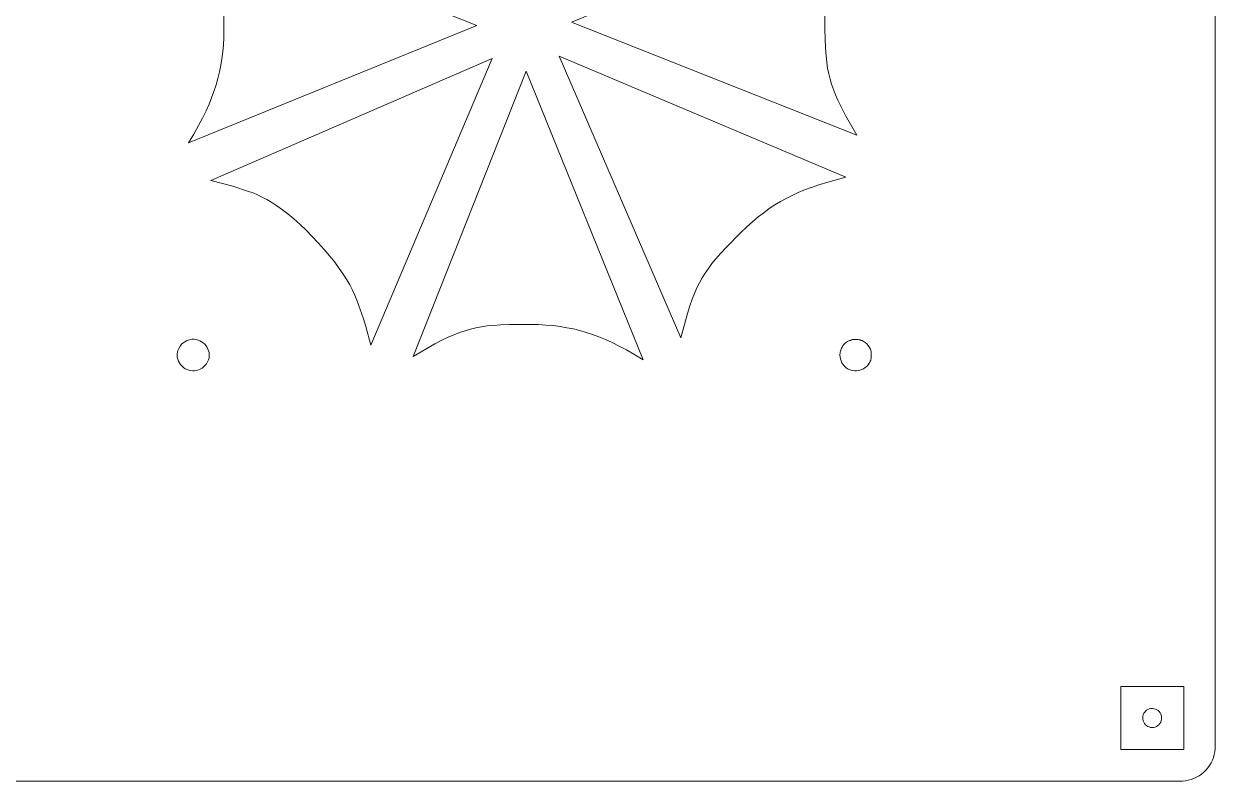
# Model space of a CAD drawing. Header units: millimetres. Extents: x -38 to 1265, y -860 to -429.
# Drawn here: x 1076.4 to 1265.2, y -751.5 to -631.5 of the extents above; entities that cross this region are included whole.
import ezdxf

# ---------------------------------------------------------------- set-up
doc = ezdxf.new("R2010")
doc.units = ezdxf.units.MM
doc.header["$MEASUREMENT"] = 0
doc.layers.add('layer 1', color=7, linetype='Continuous')

msp = doc.modelspace()

# ---------------------------------------------------------------- linework, layer by layer
at = {"layer": 'layer 1', "color": 250, "lineweight": 9}
for points, knots in [([(906.7375, -751.4875), (906.7375, -751.4875), (1260.0375, -751.4625), (1260.0375, -751.4625), (1260.0375, -751.4625), (1260.4875, -751.4125), (1260.4875, -751.4125), (1260.4875, -751.4125), (1260.9624, -751.3375), (1260.9624, -751.3375), (1260.9624, -751.3375), (1261.4125, -751.2125), (1261.4125, -751.2125), (1261.4125, -751.2125), (1261.8625, -751.0625), (1261.8625, -751.0625), (1261.8625, -751.0625), (1262.2875, -750.8625), (1262.2875, -750.8625), (1262.2875, -750.8625), (1262.6875, -750.6375), (1262.6875, -750.6375), (1262.6875, -750.6375), (1263.0625, -750.3625), (1263.0625, -750.3625), (1263.0625, -750.3625), (1263.4374, -750.0625), (1263.4374, -750.0625), (1263.4374, -750.0625), (1263.7625, -749.7375), (1263.7625, -749.7375), (1263.7625, -749.7375), (1264.0625, -749.3875), (1264.0625, -749.3875), (1264.0625, -749.3875), (1264.3375, -748.9875), (1264.3375, -748.9875), (1264.3375, -748.9875), (1264.5875, -748.5875), (1264.5875, -748.5875), (1264.5875, -748.5875), (1264.7875, -748.1625), (1264.7875, -748.1625), (1264.7875, -748.1625), (1264.9624, -747.7375), (1264.9624, -747.7375), (1264.9624, -747.7375), (1265.0875, -747.2875), (1265.0875, -747.2875), (1265.0875, -747.2875), (1265.1875, -746.8375), (1265.1875, -746.8375), (1265.1875, -746.8375), (1265.2375, -746.3625), (1265.2375, -746.3625), (1265.2375, -746.3625), (1265.2375, -746.2625), (1265.2375, -746.2625), (1265.2375, -746.2625), (1265.2375, -516.6875), (1265.2375, -516.6875), (1265.2375, -516.6875), (1265.1875, -516.2375), (1265.1875, -516.2375), (1265.1875, -516.2375), (1265.1125, -515.7625), (1265.1125, -515.7625), (1265.1125, -515.7625), (1264.9874, -515.3125), (1264.9874, -515.3125), (1264.9874, -515.3125), (1264.8375, -514.8625), (1264.8375, -514.8625), (1264.8375, -514.8625), (1264.6375, -514.4375), (1264.6375, -514.4375), (1264.6375, -514.4375), (1264.4125, -514.0375), (1264.4125, -514.0375), (1264.4125, -514.0375), (1264.1374, -513.6625), (1264.1374, -513.6625), (1264.1374, -513.6625), (1263.8375, -513.2875), (1263.8375, -513.2875), (1263.8375, -513.2875), (1263.5125, -512.9625), (1263.5125, -512.9625), (1263.5125, -512.9625), (1263.1625, -512.6625), (1263.1625, -512.6625), (1263.1625, -512.6625), (1262.7625, -512.3875), (1262.7625, -512.3875), (1262.7625, -512.3875), (1262.3625, -512.1375), (1262.3625, -512.1375), (1262.3625, -512.1375), (1261.9375, -511.9375), (1261.9375, -511.9375), (1261.9375, -511.9375), (1261.5125, -511.7625), (1261.5125, -511.7625), (1261.5125, -511.7625), (1261.0624, -511.6375), (1261.0624, -511.6375), (1261.0624, -511.6375), (1260.6125, -511.5375), (1260.6125, -511.5375), (1260.6125, -511.5375), (1260.1375, -511.4875), (1260.1375, -511.4875), (1260.1375, -511.4875), (1260.0375, -511.4875), (1260.0375, -511.4875), (1260.0375, -511.4875), (906.4625, -511.4875), (906.4625, -511.4875), (906.4625, -511.4875), (906.0125, -511.5375), (906.0125, -511.5375), (906.0125, -511.5375), (905.5375, -511.6125), (905.5375, -511.6125), (905.5375, -511.6125), (905.0875, -511.7375), (905.0875, -511.7375), (905.0875, -511.7375), (904.6374, -511.8875), (904.6374, -511.8875), (904.6374, -511.8875), (904.2125, -512.0875), (904.2125, -512.0875), (904.2125, -512.0875), (903.8124, -512.3125), (903.8124, -512.3125), (903.8124, -512.3125), (903.4375, -512.5875), (903.4375, -512.5875), (903.4375, -512.5875), (903.0624, -512.8875), (903.0624, -512.8875), (903.0624, -512.8875), (902.7375, -513.2125), (902.7375, -513.2125), (902.7375, -513.2125), (902.4375, -513.5625), (902.4375, -513.5625), (902.4375, -513.5625), (902.1624, -513.9625), (902.1624, -513.9625), (902.1624, -513.9625), (901.9125, -514.3625), (901.9125, -514.3625), (901.9125, -514.3625), (901.7125, -514.7875), (901.7125, -514.7875), (901.7125, -514.7875), (901.5375, -515.2125), (901.5375, -515.2125), (901.5375, -515.2125), (901.4124, -515.6625), (901.4124, -515.6625), (901.4124, -515.6625), (901.3125, -516.1125), (901.3125, -516.1125), (901.3125, -516.1125), (901.2625, -516.5875), (901.2625, -516.5875), (901.2625, -516.5875), (901.2625, -516.6875), (901.2625, -516.6875), (901.2625, -516.6875), (901.2625, -746.2625), (901.2625, -746.2625), (901.2625, -746.2625), (901.3125, -746.7125), (901.3125, -746.7125), (901.3125, -746.7125), (901.3874, -747.1875), (901.3874, -747.1875), (901.3874, -747.1875), (901.5125, -747.6375), (901.5125, -747.6375), (901.5125, -747.6375), (901.6625, -748.0625), (901.6625, -748.0625), (901.6625, -748.0625), (901.8625, -748.5125), (901.8625, -748.5125), (901.8625, -748.5125), (902.0875, -748.9125), (902.0875, -748.9125), (902.0875, -748.9125), (902.3625, -749.2875), (902.3625, -749.2875), (902.3625, -749.2875), (902.6625, -749.6625), (902.6625, -749.6625), (902.6625, -749.6625), (902.9874, -749.9875), (902.9874, -749.9875), (902.9874, -749.9875), (903.3375, -750.2875), (903.3375, -750.2875), (903.3375, -750.2875), (903.7374, -750.5625), (903.7374, -750.5625), (903.7374, -750.5625), (904.1375, -750.8125), (904.1375, -750.8125), (904.1375, -750.8125), (904.5374, -751.0125), (904.5374, -751.0125), (904.5374, -751.0125), (904.9875, -751.1875), (904.9875, -751.1875), (904.9875, -751.1875), (905.4374, -751.3125), (905.4374, -751.3125), (905.4374, -751.3125), (905.8875, -751.4125), (905.8875, -751.4125), (905.8875, -751.4125), (906.3625, -751.4625), (906.3625, -751.4625), (906.3625, -751.4625), (906.7375, -751.4875), (906.7375, -751.4875)], [0, 0, 0, 0, 0.01315789, 0.01315789, 0.01315789, 0.02631579, 0.02631579, 0.02631579, 0.03947368, 0.03947368, 0.03947368, 0.05263158, 0.05263158, 0.05263158, 0.06578947, 0.06578947, 0.06578947, 0.07894737, 0.07894737, 0.07894737, 0.09210526, 0.09210526, 0.09210526, 0.10526316, 0.10526316, 0.10526316, 0.11842105, 0.11842105, 0.11842105, 0.13157895, 0.13157895, 0.13157895, 0.14473684, 0.14473684, 0.14473684, 0.15789474, 0.15789474, 0.15789474, 0.17105263, 0.17105263, 0.17105263, 0.18421053, 0.18421053, 0.18421053, 0.19736842, 0.19736842, 0.19736842, 0.21052632, 0.21052632, 0.21052632, 0.22368421, 0.22368421, 0.22368421, 0.23684211, 0.23684211, 0.23684211, 0.25, 0.25, 0.25, 0.26315789, 0.26315789, 0.26315789, 0.27631579, 0.27631579, 0.27631579, 0.28947368, 0.28947368, 0.28947368, 0.30263158, 0.30263158, 0.30263158, 0.31578947, 0.31578947, 0.31578947, 0.32894737, 0.32894737, 0.32894737, 0.34210526, 0.34210526, 0.34210526, 0.35526316, 0.35526316, 0.35526316, 0.36842105, 0.36842105, 0.36842105, 0.38157895, 0.38157895, 0.38157895, 0.39473684, 0.39473684, 0.39473684, 0.40789474, 0.40789474, 0.40789474, 0.42105263, 0.42105263, 0.42105263, 0.43421053, 0.43421053, 0.43421053, 0.44736842, 0.44736842, 0.44736842, 0.46052632, 0.46052632, 0.46052632, 0.47368421, 0.47368421, 0.47368421, 0.48684211, 0.48684211, 0.48684211, 0.5, 0.5, 0.5, 0.51315789, 0.51315789, 0.51315789, 0.52631579, 0.52631579, 0.52631579, 0.53947368, 0.53947368, 0.53947368, 0.55263158, 0.55263158, 0.55263158, 0.56578947, 0.56578947, 0.56578947, 0.57894737, 0.57894737, 0.57894737, 0.59210526, 0.59210526, 0.59210526, 0.60526316, 0.60526316, 0.60526316, 0.61842105, 0.61842105, 0.61842105, 0.63157895, 0.63157895, 0.63157895, 0.64473684, 0.64473684, 0.64473684, 0.65789474, 0.65789474, 0.65789474, 0.67105263, 0.67105263, 0.67105263, 0.68421053, 0.68421053, 0.68421053, 0.69736842, 0.69736842, 0.69736842, 0.71052632, 0.71052632, 0.71052632, 0.72368421, 0.72368421, 0.72368421, 0.73684211, 0.73684211, 0.73684211, 0.75, 0.75, 0.75, 0.76315789, 0.76315789, 0.76315789, 0.77631579, 0.77631579, 0.77631579, 0.78947368, 0.78947368, 0.78947368, 0.80263158, 0.80263158, 0.80263158, 0.81578947, 0.81578947, 0.81578947, 0.82894737, 0.82894737, 0.82894737, 0.84210526, 0.84210526, 0.84210526, 0.85526316, 0.85526316, 0.85526316, 0.86842105, 0.86842105, 0.86842105, 0.88157895, 0.88157895, 0.88157895, 0.89473684, 0.89473684, 0.89473684, 0.90789474, 0.90789474, 0.90789474, 0.92105263, 0.92105263, 0.92105263, 0.93421053, 0.93421053, 0.93421053, 0.94736842, 0.94736842, 0.94736842, 0.96052632, 0.96052632, 0.96052632, 0.97368421, 0.97368421, 0.97368421, 0.98684211, 0.98684211, 0.98684211, 1, 1, 1, 1]), ([(1204.7375, -641.8875), (1204.7375, -641.8875), (1204.4375, -641.0625), (1204.4375, -641.0625), (1204.4375, -641.0625), (1204.2125, -640.2375), (1204.2125, -640.2375), (1204.2125, -640.2375), (1203.9875, -639.3875), (1203.9875, -639.3875), (1203.9875, -639.3875), (1203.8124, -638.5125), (1203.8124, -638.5125), (1203.8124, -638.5125), (1203.6625, -637.5625), (1203.6625, -637.5625), (1203.6625, -637.5625), (1203.5625, -636.5375), (1203.5625, -636.5375), (1203.5625, -636.5375), (1203.4625, -635.3625), (1203.4625, -635.3625), (1203.4625, -635.3625), (1203.3875, -632.3375), (1203.3875, -632.3375), (1203.3875, -632.3375), (1203.3875, -630.7625), (1203.3875, -630.7625), (1203.3875, -630.7625), (1203.4125, -629.4125), (1203.4125, -629.4125), (1203.4125, -629.4125), (1203.4875, -628.1875), (1203.4875, -628.1875), (1203.4875, -628.1875), (1203.5875, -627.0625), (1203.5875, -627.0625), (1203.5875, -627.0625), (1203.7125, -625.9375), (1203.7125, -625.9375), (1203.7125, -625.9375), (1203.8874, -624.8875), (1203.8874, -624.8875), (1203.8874, -624.8875), (1204.1125, -623.8375), (1204.1125, -623.8375), (1204.1125, -623.8375), (1204.3375, -622.8125), (1204.3375, -622.8125), (1204.3375, -622.8125), (1204.6374, -621.7875), (1204.6374, -621.7875), (1204.6374, -621.7875), (1204.9625, -620.7875), (1204.9625, -620.7875), (1204.9625, -620.7875), (1205.3375, -619.7875), (1205.3375, -619.7875), (1205.3375, -619.7875), (1205.7375, -618.7625), (1205.7375, -618.7625), (1205.7375, -618.7625), (1206.0875, -617.9875), (1206.0875, -617.9875), (1206.0875, -617.9875), (1207.2875, -615.6125), (1207.2875, -615.6125), (1207.2875, -615.6125), (1208.9625, -612.6375), (1208.9625, -612.6375), (1208.9625, -612.6375), (1163.2375, -631.2375), (1163.2375, -631.2375), (1163.2375, -631.2375), (1208.4625, -649.1375), (1208.4625, -649.1375), (1208.4625, -649.1375), (1206.6625, -645.9875), (1206.6625, -645.9875), (1206.6625, -645.9875), (1205.4374, -643.5625), (1205.4374, -643.5625), (1205.4374, -643.5625), (1205.0625, -642.7125), (1205.0625, -642.7125), (1205.0625, -642.7125), (1204.7375, -641.8875), (1204.7375, -641.8875)], [0, 0, 0, 0, 0.03448276, 0.03448276, 0.03448276, 0.06896552, 0.06896552, 0.06896552, 0.10344828, 0.10344828, 0.10344828, 0.13793103, 0.13793103, 0.13793103, 0.17241379, 0.17241379, 0.17241379, 0.20689655, 0.20689655, 0.20689655, 0.24137931, 0.24137931, 0.24137931, 0.27586207, 0.27586207, 0.27586207, 0.31034483, 0.31034483, 0.31034483, 0.34482759, 0.34482759, 0.34482759, 0.37931034, 0.37931034, 0.37931034, 0.4137931, 0.4137931, 0.4137931, 0.44827586, 0.44827586, 0.44827586, 0.48275862, 0.48275862, 0.48275862, 0.51724138, 0.51724138, 0.51724138, 0.55172414, 0.55172414, 0.55172414, 0.5862069, 0.5862069, 0.5862069, 0.62068966, 0.62068966, 0.62068966, 0.65517241, 0.65517241, 0.65517241, 0.68965517, 0.68965517, 0.68965517, 0.72413793, 0.72413793, 0.72413793, 0.75862069, 0.75862069, 0.75862069, 0.79310345, 0.79310345, 0.79310345, 0.82758621, 0.82758621, 0.82758621, 0.86206897, 0.86206897, 0.86206897, 0.89655172, 0.89655172, 0.89655172, 0.93103448, 0.93103448, 0.93103448, 0.96551724, 0.96551724, 0.96551724, 1, 1, 1, 1]), ([(1106.7875, -621.0375), (1106.7875, -621.0375), (1107.0624, -621.9125), (1107.0624, -621.9125), (1107.0624, -621.9125), (1107.3375, -622.7625), (1107.3375, -622.7625), (1107.3375, -622.7625), (1107.5375, -623.6375), (1107.5375, -623.6375), (1107.5375, -623.6375), (1107.7125, -624.5125), (1107.7125, -624.5125), (1107.7125, -624.5125), (1107.8624, -625.4125), (1107.8624, -625.4125), (1107.8624, -625.4125), (1107.9625, -626.3875), (1107.9625, -626.3875), (1107.9625, -626.3875), (1108.0375, -627.4375), (1108.0375, -627.4375), (1108.0375, -627.4375), (1108.0875, -628.6625), (1108.0875, -628.6625), (1108.0875, -628.6625), (1108.1125, -629.6625), (1108.1125, -629.6625), (1108.1125, -629.6625), (1108.1125, -632.5125), (1108.1125, -632.5125), (1108.1125, -632.5125), (1108.0875, -633.6875), (1108.0875, -633.6875), (1108.0875, -633.6875), (1108.0375, -634.8375), (1108.0375, -634.8375), (1108.0375, -634.8375), (1107.9375, -635.9375), (1107.9375, -635.9375), (1107.9375, -635.9375), (1107.8124, -637.0125), (1107.8124, -637.0125), (1107.8124, -637.0125), (1107.6375, -638.0625), (1107.6375, -638.0625), (1107.6375, -638.0625), (1107.4125, -639.1125), (1107.4125, -639.1125), (1107.4125, -639.1125), (1107.1625, -640.1375), (1107.1625, -640.1375), (1107.1625, -640.1375), (1106.8875, -641.1625), (1106.8875, -641.1625), (1106.8875, -641.1625), (1106.5375, -642.1875), (1106.5375, -642.1875), (1106.5375, -642.1875), (1106.1624, -643.2125), (1106.1624, -643.2125), (1106.1624, -643.2125), (1105.7625, -644.2375), (1105.7625, -644.2375), (1105.7625, -644.2375), (1105.2875, -645.2875), (1105.2875, -645.2875), (1105.2875, -645.2875), (1104.7375, -646.4375), (1104.7375, -646.4375), (1104.7375, -646.4375), (1104.1125, -647.6125), (1104.1125, -647.6125), (1104.1125, -647.6125), (1103.3625, -648.9625), (1103.3625, -648.9625), (1103.3625, -648.9625), (1102.5375, -650.3375), (1102.5375, -650.3375), (1102.5375, -650.3375), (1148.2374, -631.7625), (1148.2374, -631.7625), (1148.2374, -631.7625), (1103.0374, -613.8625), (1103.0374, -613.8625), (1103.0374, -613.8625), (1104.8625, -617.0125), (1104.8625, -617.0125), (1104.8625, -617.0125), (1105.5375, -618.2375), (1105.5375, -618.2375), (1105.5375, -618.2375), (1106.0375, -619.2625), (1106.0375, -619.2625), (1106.0375, -619.2625), (1106.4375, -620.1625), (1106.4375, -620.1625), (1106.4375, -620.1625), (1106.7875, -621.0375), (1106.7875, -621.0375)], [0, 0, 0, 0, 0.03030303, 0.03030303, 0.03030303, 0.06060606, 0.06060606, 0.06060606, 0.09090909, 0.09090909, 0.09090909, 0.12121212, 0.12121212, 0.12121212, 0.15151515, 0.15151515, 0.15151515, 0.18181818, 0.18181818, 0.18181818, 0.21212121, 0.21212121, 0.21212121, 0.24242424, 0.24242424, 0.24242424, 0.27272727, 0.27272727, 0.27272727, 0.3030303, 0.3030303, 0.3030303, 0.33333333, 0.33333333, 0.33333333, 0.36363636, 0.36363636, 0.36363636, 0.39393939, 0.39393939, 0.39393939, 0.42424242, 0.42424242, 0.42424242, 0.45454545, 0.45454545, 0.45454545, 0.48484848, 0.48484848, 0.48484848, 0.51515152, 0.51515152, 0.51515152, 0.54545455, 0.54545455, 0.54545455, 0.57575758, 0.57575758, 0.57575758, 0.60606061, 0.60606061, 0.60606061, 0.63636364, 0.63636364, 0.63636364, 0.66666667, 0.66666667, 0.66666667, 0.6969697, 0.6969697, 0.6969697, 0.72727273, 0.72727273, 0.72727273, 0.75757576, 0.75757576, 0.75757576, 0.78787879, 0.78787879, 0.78787879, 0.81818182, 0.81818182, 0.81818182, 0.84848485, 0.84848485, 0.84848485, 0.87878788, 0.87878788, 0.87878788, 0.90909091, 0.90909091, 0.90909091, 0.93939394, 0.93939394, 0.93939394, 0.96969697, 0.96969697, 0.96969697, 1, 1, 1, 1]), ([(1128.4874, -673.6625), (1128.4874, -673.6625), (1128.8625, -674.4625), (1128.8625, -674.4625), (1128.8625, -674.4625), (1129.1874, -675.2625), (1129.1874, -675.2625), (1129.1874, -675.2625), (1130.2625, -678.2125), (1130.2625, -678.2125), (1130.2625, -678.2125), (1130.6375, -679.4375), (1130.6375, -679.4375), (1130.6375, -679.4375), (1131.4375, -682.4125), (1131.4375, -682.4125), (1131.4375, -682.4125), (1150.6624, -636.9875), (1150.6624, -636.9875), (1150.6624, -636.9875), (1106.0375, -656.2875), (1106.0375, -656.2875), (1106.0375, -656.2875), (1109.5375, -657.2125), (1109.5375, -657.2125), (1109.5375, -657.2125), (1112.0375, -658.0375), (1112.0375, -658.0375), (1112.0375, -658.0375), (1112.7375, -658.2875), (1112.7375, -658.2875), (1112.7375, -658.2875), (1113.4625, -658.5875), (1113.4625, -658.5875), (1113.4625, -658.5875), (1114.1874, -658.9375), (1114.1874, -658.9375), (1114.1874, -658.9375), (1114.9374, -659.3375), (1114.9374, -659.3375), (1114.9374, -659.3375), (1115.7124, -659.7875), (1115.7124, -659.7875), (1115.7124, -659.7875), (1116.5374, -660.3375), (1116.5374, -660.3375), (1116.5374, -660.3375), (1117.3874, -660.9375), (1117.3874, -660.9375), (1117.3874, -660.9375), (1118.2375, -661.6125), (1118.2375, -661.6125), (1118.2375, -661.6125), (1119.1875, -662.3625), (1119.1875, -662.3625), (1119.1875, -662.3625), (1120.1375, -663.2375), (1120.1375, -663.2375), (1120.1375, -663.2375), (1121.1625, -664.1875), (1121.1625, -664.1875), (1121.1625, -664.1875), (1122.1124, -665.1625), (1122.1124, -665.1625), (1122.1124, -665.1625), (1123.0875, -666.1875), (1123.0875, -666.1875), (1123.0875, -666.1875), (1124.0375, -667.2375), (1124.0375, -667.2375), (1124.0375, -667.2375), (1124.9125, -668.2875), (1124.9125, -668.2875), (1124.9125, -668.2875), (1125.6875, -669.2625), (1125.6875, -669.2625), (1125.6875, -669.2625), (1126.3875, -670.2375), (1126.3875, -670.2375), (1126.3875, -670.2375), (1127.0375, -671.1625), (1127.0375, -671.1625), (1127.0375, -671.1625), (1127.5874, -672.0375), (1127.5874, -672.0375), (1127.5874, -672.0375), (1128.0625, -672.8625), (1128.0625, -672.8625), (1128.0625, -672.8625), (1128.4874, -673.6625), (1128.4874, -673.6625)], [0, 0, 0, 0, 0.03333333, 0.03333333, 0.03333333, 0.06666667, 0.06666667, 0.06666667, 0.1, 0.1, 0.1, 0.13333333, 0.13333333, 0.13333333, 0.16666667, 0.16666667, 0.16666667, 0.2, 0.2, 0.2, 0.23333333, 0.23333333, 0.23333333, 0.26666667, 0.26666667, 0.26666667, 0.3, 0.3, 0.3, 0.33333333, 0.33333333, 0.33333333, 0.36666667, 0.36666667, 0.36666667, 0.4, 0.4, 0.4, 0.43333333, 0.43333333, 0.43333333, 0.46666667, 0.46666667, 0.46666667, 0.5, 0.5, 0.5, 0.53333333, 0.53333333, 0.53333333, 0.56666667, 0.56666667, 0.56666667, 0.6, 0.6, 0.6, 0.63333333, 0.63333333, 0.63333333, 0.66666667, 0.66666667, 0.66666667, 0.7, 0.7, 0.7, 0.73333333, 0.73333333, 0.73333333, 0.76666667, 0.76666667, 0.76666667, 0.8, 0.8, 0.8, 0.83333333, 0.83333333, 0.83333333, 0.86666667, 0.86666667, 0.86666667, 0.9, 0.9, 0.9, 0.93333333, 0.93333333, 0.93333333, 0.96666667, 0.96666667, 0.96666667, 1, 1, 1, 1]), ([(1202.4375, -656.9875), (1202.4375, -656.9875), (1203.8374, -656.5625), (1203.8374, -656.5625), (1203.8374, -656.5625), (1206.7125, -655.7875), (1206.7125, -655.7875), (1206.7125, -655.7875), (1161.2375, -636.6125), (1161.2375, -636.6125), (1161.2375, -636.6125), (1180.5375, -681.2375), (1180.5375, -681.2375), (1180.5375, -681.2375), (1181.6124, -677.3875), (1181.6124, -677.3875), (1181.6124, -677.3875), (1181.9875, -676.1625), (1181.9875, -676.1625), (1181.9875, -676.1625), (1182.3375, -675.1375), (1182.3375, -675.1375), (1182.3375, -675.1375), (1182.7125, -674.2125), (1182.7125, -674.2125), (1182.7125, -674.2125), (1183.0875, -673.3375), (1183.0875, -673.3375), (1183.0875, -673.3375), (1183.5125, -672.5125), (1183.5125, -672.5125), (1183.5125, -672.5125), (1183.9375, -671.7375), (1183.9375, -671.7375), (1183.9375, -671.7375), (1184.4125, -670.9875), (1184.4125, -670.9875), (1184.4125, -670.9875), (1184.9125, -670.2375), (1184.9125, -670.2375), (1184.9125, -670.2375), (1185.4625, -669.4875), (1185.4625, -669.4875), (1185.4625, -669.4875), (1186.0875, -668.7125), (1186.0875, -668.7125), (1186.0875, -668.7125), (1186.8375, -667.8625), (1186.8375, -667.8625), (1186.8375, -667.8625), (1187.7625, -666.8625), (1187.7625, -666.8625), (1187.7625, -666.8625), (1189.9875, -664.5875), (1189.9875, -664.5875), (1189.9875, -664.5875), (1191.0125, -663.6375), (1191.0125, -663.6375), (1191.0125, -663.6375), (1191.9124, -662.8375), (1191.9124, -662.8375), (1191.9124, -662.8375), (1192.7874, -662.0875), (1192.7874, -662.0875), (1192.7874, -662.0875), (1193.6875, -661.4125), (1193.6875, -661.4125), (1193.6875, -661.4125), (1194.5625, -660.7625), (1194.5625, -660.7625), (1194.5625, -660.7625), (1195.4375, -660.1875), (1195.4375, -660.1875), (1195.4375, -660.1875), (1196.3375, -659.6375), (1196.3375, -659.6375), (1196.3375, -659.6375), (1197.2375, -659.1375), (1197.2375, -659.1375), (1197.2375, -659.1375), (1198.1875, -658.6625), (1198.1875, -658.6625), (1198.1875, -658.6625), (1199.1374, -658.2375), (1199.1374, -658.2375), (1199.1374, -658.2375), (1200.1375, -657.8125), (1200.1375, -657.8125), (1200.1375, -657.8125), (1201.2125, -657.4125), (1201.2125, -657.4125), (1201.2125, -657.4125), (1201.2375, -657.4125), (1201.2375, -657.4125), (1201.2375, -657.4125), (1202.4375, -656.9875), (1202.4375, -656.9875)], [0, 0, 0, 0, 0.03125, 0.03125, 0.03125, 0.0625, 0.0625, 0.0625, 0.09375, 0.09375, 0.09375, 0.125, 0.125, 0.125, 0.15625, 0.15625, 0.15625, 0.1875, 0.1875, 0.1875, 0.21875, 0.21875, 0.21875, 0.25, 0.25, 0.25, 0.28125, 0.28125, 0.28125, 0.3125, 0.3125, 0.3125, 0.34375, 0.34375, 0.34375, 0.375, 0.375, 0.375, 0.40625, 0.40625, 0.40625, 0.4375, 0.4375, 0.4375, 0.46875, 0.46875, 0.46875, 0.5, 0.5, 0.5, 0.53125, 0.53125, 0.53125, 0.5625, 0.5625, 0.5625, 0.59375, 0.59375, 0.59375, 0.625, 0.625, 0.625, 0.65625, 0.65625, 0.65625, 0.6875, 0.6875, 0.6875, 0.71875, 0.71875, 0.71875, 0.75, 0.75, 0.75, 0.78125, 0.78125, 0.78125, 0.8125, 0.8125, 0.8125, 0.84375, 0.84375, 0.84375, 0.875, 0.875, 0.875, 0.90625, 0.90625, 0.90625, 0.9375, 0.9375, 0.9375, 0.96875, 0.96875, 0.96875, 1, 1, 1, 1]), ([(1174.5875, -684.7125), (1174.5875, -684.7125), (1156.0375, -638.9875), (1156.0375, -638.9875), (1156.0375, -638.9875), (1138.1125, -684.1875), (1138.1125, -684.1875), (1138.1125, -684.1875), (1141.5625, -682.2125), (1141.5625, -682.2125), (1141.5625, -682.2125), (1142.6874, -681.6125), (1142.6874, -681.6125), (1142.6874, -681.6125), (1143.6625, -681.1375), (1143.6625, -681.1375), (1143.6625, -681.1375), (1144.5875, -680.7625), (1144.5875, -680.7625), (1144.5875, -680.7625), (1145.4625, -680.4125), (1145.4625, -680.4125), (1145.4625, -680.4125), (1146.3375, -680.1125), (1146.3375, -680.1125), (1146.3375, -680.1125), (1147.1875, -679.8625), (1147.1875, -679.8625), (1147.1875, -679.8625), (1148.0375, -679.6625), (1148.0375, -679.6625), (1148.0375, -679.6625), (1148.9375, -679.4875), (1148.9375, -679.4875), (1148.9375, -679.4875), (1149.8374, -679.3625), (1149.8374, -679.3625), (1149.8374, -679.3625), (1150.8375, -679.2625), (1150.8375, -679.2625), (1150.8375, -679.2625), (1151.9875, -679.1625), (1151.9875, -679.1625), (1151.9875, -679.1625), (1153.3875, -679.1125), (1153.3875, -679.1125), (1153.3875, -679.1125), (1156.7625, -679.1125), (1156.7625, -679.1125), (1156.7625, -679.1125), (1157.9875, -679.1375), (1157.9875, -679.1375), (1157.9875, -679.1375), (1159.1625, -679.2125), (1159.1625, -679.2125), (1159.1625, -679.2125), (1160.3125, -679.3125), (1160.3125, -679.3125), (1160.3125, -679.3125), (1161.4125, -679.4625), (1161.4125, -679.4625), (1161.4125, -679.4625), (1162.4625, -679.6375), (1162.4625, -679.6375), (1162.4625, -679.6375), (1163.5125, -679.8375), (1163.5125, -679.8375), (1163.5125, -679.8375), (1164.5375, -680.0875), (1164.5375, -680.0875), (1164.5375, -680.0875), (1165.5375, -680.3875), (1165.5375, -680.3875), (1165.5375, -680.3875), (1166.5624, -680.7125), (1166.5624, -680.7125), (1166.5624, -680.7125), (1167.5625, -681.0875), (1167.5625, -681.0875), (1167.5625, -681.0875), (1168.5875, -681.5125), (1168.5875, -681.5125), (1168.5875, -681.5125), (1169.6375, -681.9875), (1169.6375, -681.9875), (1169.6375, -681.9875), (1170.7625, -682.5375), (1170.7625, -682.5375), (1170.7625, -682.5375), (1171.9375, -683.1625), (1171.9375, -683.1625), (1171.9375, -683.1625), (1173.3375, -683.9625), (1173.3375, -683.9625), (1173.3375, -683.9625), (1174.5875, -684.7125), (1174.5875, -684.7125)], [0, 0, 0, 0, 0.03125, 0.03125, 0.03125, 0.0625, 0.0625, 0.0625, 0.09375, 0.09375, 0.09375, 0.125, 0.125, 0.125, 0.15625, 0.15625, 0.15625, 0.1875, 0.1875, 0.1875, 0.21875, 0.21875, 0.21875, 0.25, 0.25, 0.25, 0.28125, 0.28125, 0.28125, 0.3125, 0.3125, 0.3125, 0.34375, 0.34375, 0.34375, 0.375, 0.375, 0.375, 0.40625, 0.40625, 0.40625, 0.4375, 0.4375, 0.4375, 0.46875, 0.46875, 0.46875, 0.5, 0.5, 0.5, 0.53125, 0.53125, 0.53125, 0.5625, 0.5625, 0.5625, 0.59375, 0.59375, 0.59375, 0.625, 0.625, 0.625, 0.65625, 0.65625, 0.65625, 0.6875, 0.6875, 0.6875, 0.71875, 0.71875, 0.71875, 0.75, 0.75, 0.75, 0.78125, 0.78125, 0.78125, 0.8125, 0.8125, 0.8125, 0.84375, 0.84375, 0.84375, 0.875, 0.875, 0.875, 0.90625, 0.90625, 0.90625, 0.9375, 0.9375, 0.9375, 0.96875, 0.96875, 0.96875, 1, 1, 1, 1]), ([(1100.9375, -683.0125), (1100.9375, -683.0125), (1100.8375, -683.2375), (1100.8375, -683.2375), (1100.8375, -683.2375), (1100.7625, -683.4875), (1100.7625, -683.4875), (1100.7625, -683.4875), (1100.7124, -683.7375), (1100.7124, -683.7375), (1100.7124, -683.7375), (1100.7124, -684.0375), (1100.7124, -684.0375), (1100.7124, -684.0375), (1100.7375, -684.3125), (1100.7375, -684.3125), (1100.7375, -684.3125), (1100.8125, -684.6125), (1100.8125, -684.6125), (1100.8125, -684.6125), (1100.9375, -684.9125), (1100.9375, -684.9125), (1100.9375, -684.9125), (1101.0875, -685.2125), (1101.0875, -685.2125), (1101.0875, -685.2125), (1101.2625, -685.4875), (1101.2625, -685.4875), (1101.2625, -685.4875), (1101.4874, -685.7125), (1101.4874, -685.7125), (1101.4874, -685.7125), (1101.7375, -685.9375), (1101.7375, -685.9375), (1101.7375, -685.9375), (1101.9875, -686.1375), (1101.9875, -686.1375), (1101.9875, -686.1375), (1102.2874, -686.2625), (1102.2874, -686.2625), (1102.2874, -686.2625), (1102.5875, -686.3875), (1102.5875, -686.3875), (1102.5875, -686.3875), (1102.8875, -686.4375), (1102.8875, -686.4375), (1102.8875, -686.4375), (1103.1875, -686.4875), (1103.1875, -686.4875), (1103.1875, -686.4875), (1103.4875, -686.4625), (1103.4875, -686.4625), (1103.4875, -686.4625), (1103.8124, -686.4125), (1103.8124, -686.4125), (1103.8124, -686.4125), (1104.0875, -686.3125), (1104.0875, -686.3125), (1104.0875, -686.3125), (1104.3875, -686.1875), (1104.3875, -686.1875), (1104.3875, -686.1875), (1104.6624, -686.0375), (1104.6624, -686.0375), (1104.6624, -686.0375), (1104.9125, -685.8125), (1104.9125, -685.8125), (1104.9125, -685.8125), (1105.1625, -685.5875), (1105.1625, -685.5875), (1105.1625, -685.5875), (1105.3624, -685.3375), (1105.3624, -685.3375), (1105.3624, -685.3375), (1105.5375, -685.0375), (1105.5375, -685.0375), (1105.5375, -685.0375), (1105.6625, -684.7375), (1105.6625, -684.7375), (1105.6625, -684.7375), (1105.7625, -684.4375), (1105.7625, -684.4375), (1105.7625, -684.4375), (1105.8125, -684.1375), (1105.8125, -684.1375), (1105.8125, -684.1375), (1105.8125, -683.8375), (1105.8125, -683.8375), (1105.8125, -683.8375), (1105.7625, -683.5625), (1105.7625, -683.5625), (1105.7625, -683.5625), (1105.6875, -683.2875), (1105.6875, -683.2875), (1105.6875, -683.2875), (1105.5875, -683.0625), (1105.5875, -683.0625), (1105.5875, -683.0625), (1105.4624, -682.7875), (1105.4624, -682.7875), (1105.4624, -682.7875), (1105.2875, -682.5125), (1105.2875, -682.5125), (1105.2875, -682.5125), (1105.0875, -682.2625), (1105.0875, -682.2625), (1105.0875, -682.2625), (1104.8625, -682.0375), (1104.8625, -682.0375), (1104.8625, -682.0375), (1104.5874, -681.8625), (1104.5874, -681.8625), (1104.5874, -681.8625), (1104.3125, -681.7125), (1104.3125, -681.7125), (1104.3125, -681.7125), (1104.0375, -681.5875), (1104.0375, -681.5875), (1104.0375, -681.5875), (1103.7375, -681.5125), (1103.7375, -681.5125), (1103.7375, -681.5125), (1103.4125, -681.4625), (1103.4125, -681.4625), (1103.4125, -681.4625), (1103.0874, -681.4625), (1103.0874, -681.4625), (1103.0874, -681.4625), (1102.7875, -681.5125), (1102.7875, -681.5125), (1102.7875, -681.5125), (1102.4875, -681.5875), (1102.4875, -681.5875), (1102.4875, -681.5875), (1102.1874, -681.7125), (1102.1874, -681.7125), (1102.1874, -681.7125), (1101.9125, -681.8625), (1101.9125, -681.8625), (1101.9125, -681.8625), (1101.6375, -682.0625), (1101.6375, -682.0625), (1101.6375, -682.0625), (1101.4124, -682.2625), (1101.4124, -682.2625), (1101.4124, -682.2625), (1101.2375, -682.5125), (1101.2375, -682.5125), (1101.2375, -682.5125), (1101.1875, -682.5625), (1101.1875, -682.5625), (1101.1875, -682.5625), (1100.9375, -683.0125), (1100.9375, -683.0125)], [0, 0, 0, 0, 0.01960784, 0.01960784, 0.01960784, 0.03921569, 0.03921569, 0.03921569, 0.05882353, 0.05882353, 0.05882353, 0.07843137, 0.07843137, 0.07843137, 0.09803922, 0.09803922, 0.09803922, 0.11764706, 0.11764706, 0.11764706, 0.1372549, 0.1372549, 0.1372549, 0.15686275, 0.15686275, 0.15686275, 0.17647059, 0.17647059, 0.17647059, 0.19607843, 0.19607843, 0.19607843, 0.21568627, 0.21568627, 0.21568627, 0.23529412, 0.23529412, 0.23529412, 0.25490196, 0.25490196, 0.25490196, 0.2745098, 0.2745098, 0.2745098, 0.29411765, 0.29411765, 0.29411765, 0.31372549, 0.31372549, 0.31372549, 0.33333333, 0.33333333, 0.33333333, 0.35294118, 0.35294118, 0.35294118, 0.37254902, 0.37254902, 0.37254902, 0.39215686, 0.39215686, 0.39215686, 0.41176471, 0.41176471, 0.41176471, 0.43137255, 0.43137255, 0.43137255, 0.45098039, 0.45098039, 0.45098039, 0.47058824, 0.47058824, 0.47058824, 0.49019608, 0.49019608, 0.49019608, 0.50980392, 0.50980392, 0.50980392, 0.52941176, 0.52941176, 0.52941176, 0.54901961, 0.54901961, 0.54901961, 0.56862745, 0.56862745, 0.56862745, 0.58823529, 0.58823529, 0.58823529, 0.60784314, 0.60784314, 0.60784314, 0.62745098, 0.62745098, 0.62745098, 0.64705882, 0.64705882, 0.64705882, 0.66666667, 0.66666667, 0.66666667, 0.68627451, 0.68627451, 0.68627451, 0.70588235, 0.70588235, 0.70588235, 0.7254902, 0.7254902, 0.7254902, 0.74509804, 0.74509804, 0.74509804, 0.76470588, 0.76470588, 0.76470588, 0.78431373, 0.78431373, 0.78431373, 0.80392157, 0.80392157, 0.80392157, 0.82352941, 0.82352941, 0.82352941, 0.84313725, 0.84313725, 0.84313725, 0.8627451, 0.8627451, 0.8627451, 0.88235294, 0.88235294, 0.88235294, 0.90196078, 0.90196078, 0.90196078, 0.92156863, 0.92156863, 0.92156863, 0.94117647, 0.94117647, 0.94117647, 0.96078431, 0.96078431, 0.96078431, 0.98039216, 0.98039216, 0.98039216, 1, 1, 1, 1]), ([(1206.1125, -682.7125), (1206.1125, -682.7125), (1206.0125, -682.8625), (1206.0125, -682.8625), (1206.0125, -682.8625), (1205.9375, -683.0125), (1205.9375, -683.0125), (1205.9375, -683.0125), (1205.8375, -683.3375), (1205.8375, -683.3375), (1205.8375, -683.3375), (1205.7875, -683.5125), (1205.7875, -683.5125), (1205.7875, -683.5125), (1205.7875, -683.6875), (1205.7875, -683.6875), (1205.7875, -683.6875), (1205.7625, -683.8625), (1205.7625, -683.8625), (1205.7625, -683.8625), (1205.7625, -684.0125), (1205.7625, -684.0125), (1205.7625, -684.0125), (1205.8375, -684.5625), (1205.8375, -684.5625), (1205.8375, -684.5625), (1205.9375, -684.8875), (1205.9375, -684.8875), (1205.9375, -684.8875), (1206.0875, -685.2125), (1206.0875, -685.2125), (1206.0875, -685.2125), (1206.1874, -685.3625), (1206.1874, -685.3625), (1206.1874, -685.3625), (1206.3875, -685.6375), (1206.3875, -685.6375), (1206.3875, -685.6375), (1206.6375, -685.8875), (1206.6375, -685.8875), (1206.6375, -685.8875), (1206.7625, -685.9875), (1206.7625, -685.9875), (1206.7625, -685.9875), (1207.0624, -686.1875), (1207.0624, -686.1875), (1207.0624, -686.1875), (1207.2125, -686.2625), (1207.2125, -686.2625), (1207.2125, -686.2625), (1207.3875, -686.3125), (1207.3875, -686.3125), (1207.3875, -686.3125), (1207.5375, -686.3875), (1207.5375, -686.3875), (1207.5375, -686.3875), (1207.7125, -686.4375), (1207.7125, -686.4375), (1207.7125, -686.4375), (1208.0625, -686.4875), (1208.0625, -686.4875), (1208.0625, -686.4875), (1208.4125, -686.4625), (1208.4125, -686.4625), (1208.4125, -686.4625), (1208.7375, -686.4125), (1208.7375, -686.4125), (1208.7375, -686.4125), (1208.9125, -686.3875), (1208.9125, -686.3875), (1208.9125, -686.3875), (1209.0875, -686.3375), (1209.0875, -686.3375), (1209.0875, -686.3375), (1209.4124, -686.1875), (1209.4124, -686.1875), (1209.4124, -686.1875), (1209.5625, -686.1125), (1209.5625, -686.1125), (1209.5625, -686.1125), (1209.7125, -686.0125), (1209.7125, -686.0125), (1209.7125, -686.0125), (1209.9875, -685.7875), (1209.9875, -685.7875), (1209.9875, -685.7875), (1210.1125, -685.6625), (1210.1125, -685.6625), (1210.1125, -685.6625), (1210.2124, -685.5375), (1210.2124, -685.5375), (1210.2124, -685.5375), (1210.4125, -685.2625), (1210.4125, -685.2625), (1210.4125, -685.2625), (1210.5125, -685.0875), (1210.5125, -685.0875), (1210.5125, -685.0875), (1210.5625, -684.9375), (1210.5625, -684.9375), (1210.5625, -684.9375), (1210.6375, -684.7875), (1210.6375, -684.7875), (1210.6375, -684.7875), (1210.7375, -684.4375), (1210.7375, -684.4375), (1210.7375, -684.4375), (1210.7375, -684.2625), (1210.7375, -684.2625), (1210.7375, -684.2625), (1210.7375, -683.7375), (1210.7375, -683.7375), (1210.7375, -683.7375), (1210.7125, -683.5625), (1210.7125, -683.5625), (1210.7125, -683.5625), (1210.6875, -683.4125), (1210.6875, -683.4125), (1210.6875, -683.4125), (1210.5875, -683.0625), (1210.5875, -683.0625), (1210.5875, -683.0625), (1210.4375, -682.7625), (1210.4375, -682.7625), (1210.4375, -682.7625), (1210.2374, -682.4625), (1210.2374, -682.4625), (1210.2374, -682.4625), (1210.0375, -682.2125), (1210.0375, -682.2125), (1210.0375, -682.2125), (1209.7625, -681.9625), (1209.7625, -681.9625), (1209.7625, -681.9625), (1209.6125, -681.8625), (1209.6125, -681.8625), (1209.6125, -681.8625), (1209.4624, -681.7875), (1209.4624, -681.7875), (1209.4624, -681.7875), (1209.3125, -681.6875), (1209.3125, -681.6875), (1209.3125, -681.6875), (1209.1375, -681.6375), (1209.1375, -681.6375), (1209.1375, -681.6375), (1208.9875, -681.5625), (1208.9875, -681.5625), (1208.9875, -681.5625), (1208.8125, -681.5375), (1208.8125, -681.5375), (1208.8125, -681.5375), (1208.6374, -681.4875), (1208.6374, -681.4875), (1208.6374, -681.4875), (1208.4625, -681.4875), (1208.4625, -681.4875), (1208.4625, -681.4875), (1208.1125, -681.4875), (1208.1125, -681.4875), (1208.1125, -681.4875), (1207.7624, -681.5125), (1207.7624, -681.5125), (1207.7624, -681.5125), (1207.6125, -681.5625), (1207.6125, -681.5625), (1207.6125, -681.5625), (1207.4375, -681.6375), (1207.4375, -681.6375), (1207.4375, -681.6375), (1207.2625, -681.6875), (1207.2625, -681.6875), (1207.2625, -681.6875), (1206.9625, -681.8375), (1206.9625, -681.8375), (1206.9625, -681.8375), (1206.6625, -682.0125), (1206.6625, -682.0125), (1206.6625, -682.0125), (1206.4125, -682.2625), (1206.4125, -682.2625), (1206.4125, -682.2625), (1206.1874, -682.5625), (1206.1874, -682.5625), (1206.1874, -682.5625), (1206.1125, -682.7125), (1206.1125, -682.7125)], [0, 0, 0, 0, 0.01612903, 0.01612903, 0.01612903, 0.03225806, 0.03225806, 0.03225806, 0.0483871, 0.0483871, 0.0483871, 0.06451613, 0.06451613, 0.06451613, 0.08064516, 0.08064516, 0.08064516, 0.09677419, 0.09677419, 0.09677419, 0.11290323, 0.11290323, 0.11290323, 0.12903226, 0.12903226, 0.12903226, 0.14516129, 0.14516129, 0.14516129, 0.16129032, 0.16129032, 0.16129032, 0.17741935, 0.17741935, 0.17741935, 0.19354839, 0.19354839, 0.19354839, 0.20967742, 0.20967742, 0.20967742, 0.22580645, 0.22580645, 0.22580645, 0.24193548, 0.24193548, 0.24193548, 0.25806452, 0.25806452, 0.25806452, 0.27419355, 0.27419355, 0.27419355, 0.29032258, 0.29032258, 0.29032258, 0.30645161, 0.30645161, 0.30645161, 0.32258065, 0.32258065, 0.32258065, 0.33870968, 0.33870968, 0.33870968, 0.35483871, 0.35483871, 0.35483871, 0.37096774, 0.37096774, 0.37096774, 0.38709677, 0.38709677, 0.38709677, 0.40322581, 0.40322581, 0.40322581, 0.41935484, 0.41935484, 0.41935484, 0.43548387, 0.43548387, 0.43548387, 0.4516129, 0.4516129, 0.4516129, 0.46774194, 0.46774194, 0.46774194, 0.48387097, 0.48387097, 0.48387097, 0.5, 0.5, 0.5, 0.51612903, 0.51612903, 0.51612903, 0.53225806, 0.53225806, 0.53225806, 0.5483871, 0.5483871, 0.5483871, 0.56451613, 0.56451613, 0.56451613, 0.58064516, 0.58064516, 0.58064516, 0.59677419, 0.59677419, 0.59677419, 0.61290323, 0.61290323, 0.61290323, 0.62903226, 0.62903226, 0.62903226, 0.64516129, 0.64516129, 0.64516129, 0.66129032, 0.66129032, 0.66129032, 0.67741935, 0.67741935, 0.67741935, 0.69354839, 0.69354839, 0.69354839, 0.70967742, 0.70967742, 0.70967742, 0.72580645, 0.72580645, 0.72580645, 0.74193548, 0.74193548, 0.74193548, 0.75806452, 0.75806452, 0.75806452, 0.77419355, 0.77419355, 0.77419355, 0.79032258, 0.79032258, 0.79032258, 0.80645161, 0.80645161, 0.80645161, 0.82258065, 0.82258065, 0.82258065, 0.83870968, 0.83870968, 0.83870968, 0.85483871, 0.85483871, 0.85483871, 0.87096774, 0.87096774, 0.87096774, 0.88709677, 0.88709677, 0.88709677, 0.90322581, 0.90322581, 0.90322581, 0.91935484, 0.91935484, 0.91935484, 0.93548387, 0.93548387, 0.93548387, 0.9516129, 0.9516129, 0.9516129, 0.96774194, 0.96774194, 0.96774194, 0.98387097, 0.98387097, 0.98387097, 1, 1, 1, 1]), ([(1256.7125, -741.1875), (1256.7125, -741.1875), (1256.7375, -741.4125), (1256.7375, -741.4125), (1256.7375, -741.4125), (1256.7375, -741.6625), (1256.7375, -741.6625), (1256.7375, -741.6625), (1256.6875, -741.8875), (1256.6875, -741.8875), (1256.6875, -741.8875), (1256.6125, -742.1375), (1256.6125, -742.1375), (1256.6125, -742.1375), (1256.4875, -742.3375), (1256.4875, -742.3375), (1256.4875, -742.3375), (1256.3125, -742.5375), (1256.3125, -742.5375), (1256.3125, -742.5375), (1256.1375, -742.6875), (1256.1375, -742.6875), (1256.1375, -742.6875), (1255.9375, -742.8125), (1255.9375, -742.8125), (1255.9375, -742.8125), (1255.7125, -742.9125), (1255.7125, -742.9125), (1255.7125, -742.9125), (1255.4624, -742.9625), (1255.4624, -742.9625), (1255.4624, -742.9625), (1255.2125, -742.9875), (1255.2125, -742.9875), (1255.2125, -742.9875), (1254.9625, -742.9625), (1254.9625, -742.9625), (1254.9625, -742.9625), (1254.7875, -742.8875), (1254.7875, -742.8875), (1254.7875, -742.8875), (1254.5875, -742.8375), (1254.5875, -742.8375), (1254.5875, -742.8375), (1254.3875, -742.7125), (1254.3875, -742.7125), (1254.3875, -742.7125), (1254.2125, -742.5375), (1254.2125, -742.5375), (1254.2125, -742.5375), (1254.0375, -742.3625), (1254.0375, -742.3625), (1254.0375, -742.3625), (1253.9124, -742.1625), (1253.9124, -742.1625), (1253.9124, -742.1625), (1253.8124, -741.9375), (1253.8124, -741.9375), (1253.8124, -741.9375), (1253.7625, -741.6875), (1253.7625, -741.6875), (1253.7625, -741.6875), (1253.7625, -741.4375), (1253.7625, -741.4375), (1253.7625, -741.4375), (1253.7875, -741.2125), (1253.7875, -741.2125), (1253.7875, -741.2125), (1253.8374, -740.9625), (1253.8374, -740.9625), (1253.8374, -740.9625), (1253.9375, -740.7375), (1253.9375, -740.7375), (1253.9375, -740.7375), (1254.0875, -740.5375), (1254.0875, -740.5375), (1254.0875, -740.5375), (1254.2125, -740.4125), (1254.2125, -740.4125), (1254.2125, -740.4125), (1254.3625, -740.2625), (1254.3625, -740.2625), (1254.3625, -740.2625), (1254.5625, -740.1375), (1254.5625, -740.1375), (1254.5625, -740.1375), (1254.7875, -740.0375), (1254.7875, -740.0375), (1254.7875, -740.0375), (1255.0375, -739.9875), (1255.0375, -739.9875), (1255.0375, -739.9875), (1255.2875, -739.9875), (1255.2875, -739.9875), (1255.2875, -739.9875), (1255.5125, -740.0125), (1255.5125, -740.0125), (1255.5125, -740.0125), (1255.7625, -740.0625), (1255.7625, -740.0625), (1255.7625, -740.0625), (1255.9875, -740.1625), (1255.9875, -740.1625), (1255.9875, -740.1625), (1256.1874, -740.3125), (1256.1874, -740.3125), (1256.1874, -740.3125), (1256.3625, -740.4625), (1256.3625, -740.4625), (1256.3625, -740.4625), (1256.5125, -740.6625), (1256.5125, -740.6625), (1256.5125, -740.6625), (1256.6375, -740.8875), (1256.6375, -740.8875), (1256.6375, -740.8875), (1256.6625, -741.0125), (1256.6625, -741.0125), (1256.6625, -741.0125), (1256.7125, -741.1625), (1256.7125, -741.1625), (1256.7125, -741.1625), (1256.7125, -741.1875), (1256.7125, -741.1875)], [0, 0, 0, 0, 0.02439024, 0.02439024, 0.02439024, 0.04878049, 0.04878049, 0.04878049, 0.07317073, 0.07317073, 0.07317073, 0.09756098, 0.09756098, 0.09756098, 0.12195122, 0.12195122, 0.12195122, 0.14634146, 0.14634146, 0.14634146, 0.17073171, 0.17073171, 0.17073171, 0.19512195, 0.19512195, 0.19512195, 0.2195122, 0.2195122, 0.2195122, 0.24390244, 0.24390244, 0.24390244, 0.26829268, 0.26829268, 0.26829268, 0.29268293, 0.29268293, 0.29268293, 0.31707317, 0.31707317, 0.31707317, 0.34146341, 0.34146341, 0.34146341, 0.36585366, 0.36585366, 0.36585366, 0.3902439, 0.3902439, 0.3902439, 0.41463415, 0.41463415, 0.41463415, 0.43902439, 0.43902439, 0.43902439, 0.46341463, 0.46341463, 0.46341463, 0.48780488, 0.48780488, 0.48780488, 0.51219512, 0.51219512, 0.51219512, 0.53658537, 0.53658537, 0.53658537, 0.56097561, 0.56097561, 0.56097561, 0.58536585, 0.58536585, 0.58536585, 0.6097561, 0.6097561, 0.6097561, 0.63414634, 0.63414634, 0.63414634, 0.65853659, 0.65853659, 0.65853659, 0.68292683, 0.68292683, 0.68292683, 0.70731707, 0.70731707, 0.70731707, 0.73170732, 0.73170732, 0.73170732, 0.75609756, 0.75609756, 0.75609756, 0.7804878, 0.7804878, 0.7804878, 0.80487805, 0.80487805, 0.80487805, 0.82926829, 0.82926829, 0.82926829, 0.85365854, 0.85365854, 0.85365854, 0.87804878, 0.87804878, 0.87804878, 0.90243902, 0.90243902, 0.90243902, 0.92682927, 0.92682927, 0.92682927, 0.95121951, 0.95121951, 0.95121951, 0.97560976, 0.97560976, 0.97560976, 1, 1, 1, 1])]:
    msp.add_open_spline(points, degree=3, knots=knots, dxfattribs=at)
at = {"layer": 'layer 1', "color": 230, "lineweight": 9}
msp.add_open_spline([(1260.2624, -736.4875), (1260.2624, -736.4875), (1250.2625, -736.4875), (1250.2625, -736.4875), (1250.2625, -736.4875), (1250.2625, -746.4875), (1250.2625, -746.4875), (1250.2625, -746.4875), (1260.2624, -746.4875), (1260.2624, -746.4875), (1260.2624, -746.4875), (1260.2624, -736.4875), (1260.2624, -736.4875)], degree=3, knots=[0, 0, 0, 0, 0.25, 0.25, 0.25, 0.5, 0.5, 0.5, 0.75, 0.75, 0.75, 1, 1, 1, 1], dxfattribs=at)

doc.saveas('drawing.dxf')
